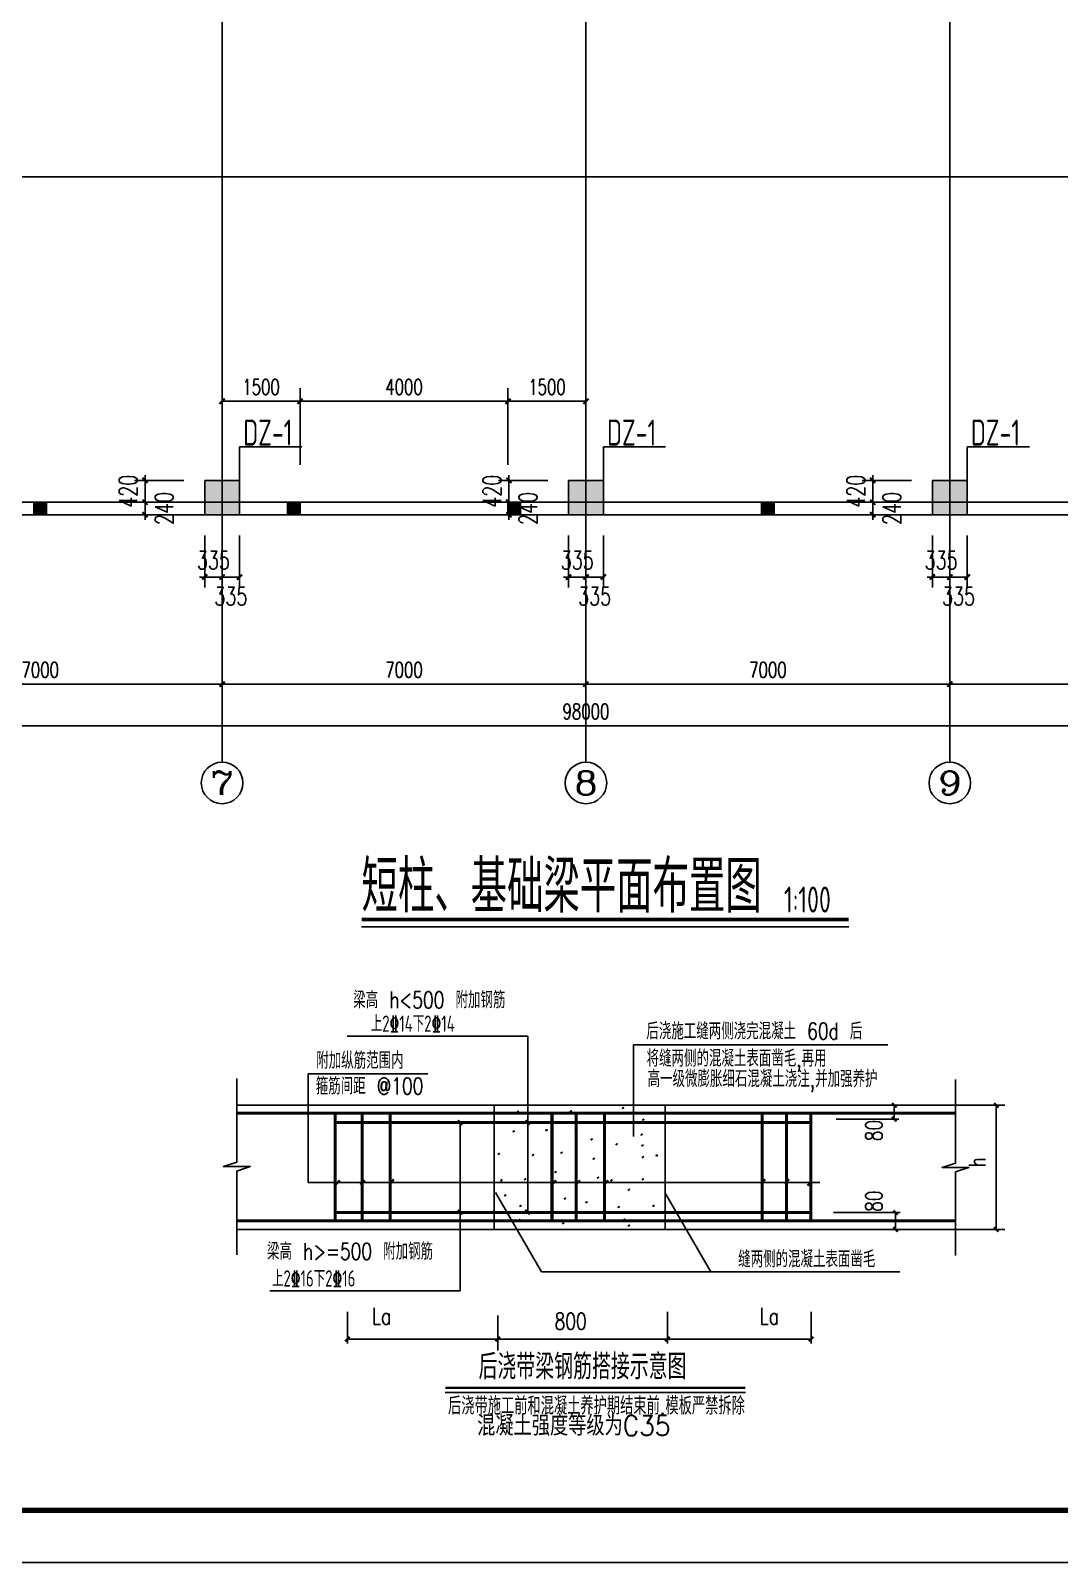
# Model space of a CAD drawing. Extents: x -17471 to 313636, y -71590 to 757901.
# Drawn here: x 238022 to 257814, y 143180 to 172643 of the extents above; entities that cross this region are included whole.
import ezdxf
from ezdxf.enums import TextEntityAlignment as Align

# ---------------------------------------------------------------- set-up
doc = ezdxf.new("R2010")
doc.units = 0
doc.header["$LTSCALE"] = 1000
doc.header["$MEASUREMENT"] = 0
for name, color, linetype in [('10', 7, 'Continuous'), ('10007', 253, 'Continuous'), ('AXIS', 3, 'Continuous'), ('AXIS_TEXT', 7, 'Continuous'), ('BASE_DE_TEXT', 7, 'Continuous'), ('DIM_SYMB', 3, 'Continuous'), ('DOTE', 1, 'Continuous'), ('PUB_DIM', 3, 'Continuous'), ('PUB_TEXT', 7, 'Continuous'), ('PUB_TITLE', 4, 'Continuous'), ('中文', 6, 'Continuous'), ('基础梁', 4, 'Continuous'), ('尺寸线及数字', 253, 'Continuous'), ('承台', 2, 'Continuous'), ('折断线', 253, 'Continuous'), ('钢筋', 1, 'Continuous')]:
    doc.layers.add(name, color=color, linetype=linetype)
doc.layers.add('TEXT', color=7, linetype='Continuous', lineweight=13)
doc.layers.add('轴线__尺寸数字', color=253, linetype='Continuous', lineweight=9)
doc.styles.add('_HZTXT', font='txt.shx', dxfattribs={"width": 0.7, "bigfont": 'hztxt.shx'})
doc.styles.add('_TCH_AXIS', font='COMPLEX', dxfattribs={"bigfont": 'GBCBIG'})
doc.styles.add('_TCH_DIM_T3', font='SIMPLEX', dxfattribs={"width": 0.705882, "bigfont": 'GBCBIG'})
doc.styles.add('COMPLEX', font='COMPLEX')
doc.styles.add('TSSD_Dimension', font='Tssdeng.shx', dxfattribs={"width": 0.7, "bigfont": 'hztxt.shx'})
doc.styles.add('TSSD_REIN', font='Tssdeng.shx', dxfattribs={"width": 0.7, "bigfont": 'hztxt.shx'})
doc.dimstyles.new('_TCH_ARCH&&100', dxfattribs={"dimtxt": 297.5, "dimasz": 100, "dimexe": 250, "dimexo": 300, "dimgap": 126.25, "dimtad": 1, "dimdec": 0, "dimzin": 0, "dimdsep": 46, "dimtxsty": '_TCH_DIM_T3', "dimblk": 'ARCHTICK', "dimcen": 0.09, "dimclrt": 7, "dimazin": 2, "dimtfac": 1, "dimtdec": 0, "dimtix": 1, "dimtmove": 2, "dimatfit": 3, "dimfxl": 0, "dimtolj": 1, "dimtzin": 0, "dimarcsym": 0})
doc.dimstyles.new('_TCH_ARCH&&150', dxfattribs={"dimtxt": 446.25, "dimasz": 150, "dimexe": 375, "dimexo": 450, "dimgap": 189.375, "dimtad": 1, "dimdec": 0, "dimzin": 0, "dimdsep": 46, "dimtxsty": '_TCH_DIM_T3', "dimblk": 'ARCHTICK', "dimcen": 0.09, "dimclrt": 7, "dimazin": 2, "dimtfac": 1, "dimtdec": 0, "dimtix": 1, "dimtmove": 2, "dimatfit": 3, "dimfxl": 0, "dimtolj": 1, "dimtzin": 0, "dimarcsym": 0})

# ---------------------------------------------------------------- blocks, each defined once
blk = doc.blocks.new('_ArchTick')
at = {"color": 0, "linetype": 'ByBlock', "const_width": 0.4}
blk.add_lwpolyline([(-0.5, -0.5), (0.5, 0.5)], dxfattribs=at)
blk = doc.blocks.new('*D196')
at = {"layer": 'Defpoints', "color": 0, "transparency": 16777216}
for p in [(240223, 163572), (241371, 163572), (241371, 163332)]:
    blk.add_point(p, dxfattribs=at)
at = {"layer": 'PUB_DIM', "color": 0, "lineweight": -2, "transparency": 16777216}
for p, q in [((240971, 163572), (240023, 163572)), ((240223, 163572), (240223, 163672)), ((240223, 163332), (240223, 163572)), ((240971, 163332), (240023, 163332)), ((240223, 163332), (240223, 163232))]:
    blk.add_line(p, q, dxfattribs=at)
at = {"layer": 'PUB_DIM', "color": 0, "lineweight": -2, "transparency": 16777216, "xscale": 100, "yscale": 100, "zscale": 100}
for p, rotation in [((240223, 163572), 270), ((240223, 163332), 90)]:
    blk.add_blockref('_ArchTick', p, dxfattribs=dict(at, rotation=rotation))
at = {"layer": 'PUB_DIM', "color": 7, "transparency": 16777216, "insert": (240591, 163452), "char_height": 350, "attachment_point": 5, "rotation": 90, "style": '_TCH_DIM_T3'}
blk.add_mtext('\\A1;240', dxfattribs=at)
blk = doc.blocks.new('*D197')
at = {"layer": 'Defpoints', "color": 0, "transparency": 16777216}
for p in [(240223, 163992), (241371, 163992), (241371, 163572)]:
    blk.add_point(p, dxfattribs=at)
at = {"layer": 'PUB_DIM', "color": 0, "lineweight": -2, "transparency": 16777216}
for p, q in [((240971, 163992), (240023, 163992)), ((240223, 163992), (240223, 164092)), ((240223, 163572), (240223, 163992)), ((240971, 163572), (240023, 163572)), ((240223, 163572), (240223, 163472))]:
    blk.add_line(p, q, dxfattribs=at)
at = {"layer": 'PUB_DIM', "color": 0, "lineweight": -2, "transparency": 16777216, "xscale": 100, "yscale": 100, "zscale": 100}
for p, rotation in [((240223, 163992), 270), ((240223, 163572), 90)]:
    blk.add_blockref('_ArchTick', p, dxfattribs=dict(at, rotation=rotation))
at = {"layer": 'PUB_DIM', "color": 7, "transparency": 16777216, "insert": (239898, 163782), "char_height": 350, "attachment_point": 5, "rotation": 90, "style": '_TCH_DIM_T3'}
blk.add_mtext('\\A1;420', dxfattribs=at)
blk = doc.blocks.new('*D198')
at = {"layer": 'Defpoints', "color": 0, "transparency": 16777216}
for p in [(241706, 163332), (242041, 163332), (242041, 162132)]:
    blk.add_point(p, dxfattribs=at)
at = {"layer": 'PUB_DIM', "color": 0, "lineweight": -2, "transparency": 16777216}
for p, q in [((241706, 162932), (241706, 161932)), ((242041, 162932), (242041, 161932)), ((241706, 162132), (242041, 162132))]:
    blk.add_line(p, q, dxfattribs=at)
at = {"layer": 'PUB_DIM', "color": 0, "lineweight": -2, "transparency": 16777216, "xscale": 100, "yscale": 100, "zscale": 100, "rotation": 180}
blk.add_blockref('_ArchTick', (241706, 162132), dxfattribs=at)
at = {"layer": 'PUB_DIM', "color": 0, "lineweight": -2, "transparency": 16777216, "xscale": 100, "yscale": 100, "zscale": 100}
blk.add_blockref('_ArchTick', (242041, 162132), dxfattribs=at)
at = {"layer": 'PUB_DIM', "color": 7, "transparency": 16777216, "insert": (241874, 161764), "char_height": 350, "attachment_point": 5, "style": '_TCH_DIM_T3'}
blk.add_mtext('\\A1;335', dxfattribs=at)
blk = doc.blocks.new('*D199')
at = {"layer": 'Defpoints', "color": 0, "transparency": 16777216}
for p in [(241371, 163332), (241706, 163332), (241706, 162132)]:
    blk.add_point(p, dxfattribs=at)
at = {"layer": 'PUB_DIM', "color": 0, "lineweight": -2, "transparency": 16777216}
for p, q in [((241371, 162932), (241371, 161932)), ((241706, 162932), (241706, 161932)), ((241371, 162132), (241271, 162132)), ((241371, 162132), (241706, 162132)), ((241706, 162132), (241806, 162132))]:
    blk.add_line(p, q, dxfattribs=at)
at = {"layer": 'PUB_DIM', "color": 0, "lineweight": -2, "transparency": 16777216, "xscale": 100, "yscale": 100, "zscale": 100}
blk.add_blockref('_ArchTick', (241371, 162132), dxfattribs=at)
at = {"layer": 'PUB_DIM', "color": 0, "lineweight": -2, "transparency": 16777216, "xscale": 100, "yscale": 100, "zscale": 100, "rotation": 180}
blk.add_blockref('_ArchTick', (241706, 162132), dxfattribs=at)
at = {"layer": 'PUB_DIM', "color": 7, "transparency": 16777216, "insert": (241539, 162457), "char_height": 350, "attachment_point": 5, "style": '_TCH_DIM_T3'}
blk.add_mtext('\\A1;335', dxfattribs=at)
blk = doc.blocks.new('*D200')
at = {"layer": 'Defpoints', "color": 0, "transparency": 16777216}
for p in [(247223, 163572), (248371, 163572), (248371, 163332)]:
    blk.add_point(p, dxfattribs=at)
at = {"layer": 'PUB_DIM', "color": 0, "lineweight": -2, "transparency": 16777216}
for p, q in [((247971, 163572), (247023, 163572)), ((247223, 163572), (247223, 163672)), ((247223, 163332), (247223, 163572)), ((247971, 163332), (247023, 163332)), ((247223, 163332), (247223, 163232))]:
    blk.add_line(p, q, dxfattribs=at)
at = {"layer": 'PUB_DIM', "color": 0, "lineweight": -2, "transparency": 16777216, "xscale": 100, "yscale": 100, "zscale": 100}
for p, rotation in [((247223, 163572), 270), ((247223, 163332), 90)]:
    blk.add_blockref('_ArchTick', p, dxfattribs=dict(at, rotation=rotation))
at = {"layer": 'PUB_DIM', "color": 7, "transparency": 16777216, "insert": (247591, 163452), "char_height": 350, "attachment_point": 5, "rotation": 90, "style": '_TCH_DIM_T3'}
blk.add_mtext('\\A1;240', dxfattribs=at)
blk = doc.blocks.new('*D201')
at = {"layer": 'Defpoints', "color": 0, "transparency": 16777216}
for p in [(247223, 163992), (248371, 163992), (248371, 163572)]:
    blk.add_point(p, dxfattribs=at)
at = {"layer": 'PUB_DIM', "color": 0, "lineweight": -2, "transparency": 16777216}
for p, q in [((247971, 163992), (247023, 163992)), ((247223, 163992), (247223, 164092)), ((247223, 163572), (247223, 163992)), ((247971, 163572), (247023, 163572)), ((247223, 163572), (247223, 163472))]:
    blk.add_line(p, q, dxfattribs=at)
at = {"layer": 'PUB_DIM', "color": 0, "lineweight": -2, "transparency": 16777216, "xscale": 100, "yscale": 100, "zscale": 100}
for p, rotation in [((247223, 163992), 270), ((247223, 163572), 90)]:
    blk.add_blockref('_ArchTick', p, dxfattribs=dict(at, rotation=rotation))
at = {"layer": 'PUB_DIM', "color": 7, "transparency": 16777216, "insert": (246898, 163782), "char_height": 350, "attachment_point": 5, "rotation": 90, "style": '_TCH_DIM_T3'}
blk.add_mtext('\\A1;420', dxfattribs=at)
blk = doc.blocks.new('*D202')
at = {"layer": 'Defpoints', "color": 0, "transparency": 16777216}
for p in [(248706, 163332), (249041, 163332), (249041, 162132)]:
    blk.add_point(p, dxfattribs=at)
at = {"layer": 'PUB_DIM', "color": 0, "lineweight": -2, "transparency": 16777216}
for p, q in [((248706, 162932), (248706, 161932)), ((249041, 162932), (249041, 161932)), ((248706, 162132), (249041, 162132))]:
    blk.add_line(p, q, dxfattribs=at)
at = {"layer": 'PUB_DIM', "color": 0, "lineweight": -2, "transparency": 16777216, "xscale": 100, "yscale": 100, "zscale": 100, "rotation": 180}
blk.add_blockref('_ArchTick', (248706, 162132), dxfattribs=at)
at = {"layer": 'PUB_DIM', "color": 0, "lineweight": -2, "transparency": 16777216, "xscale": 100, "yscale": 100, "zscale": 100}
blk.add_blockref('_ArchTick', (249041, 162132), dxfattribs=at)
at = {"layer": 'PUB_DIM', "color": 7, "transparency": 16777216, "insert": (248874, 161764), "char_height": 350, "attachment_point": 5, "style": '_TCH_DIM_T3'}
blk.add_mtext('\\A1;335', dxfattribs=at)
blk = doc.blocks.new('*D203')
at = {"layer": 'Defpoints', "color": 0, "transparency": 16777216}
for p in [(248371, 163332), (248706, 163332), (248706, 162132)]:
    blk.add_point(p, dxfattribs=at)
at = {"layer": 'PUB_DIM', "color": 0, "lineweight": -2, "transparency": 16777216}
for p, q in [((248371, 162932), (248371, 161932)), ((248706, 162932), (248706, 161932)), ((248371, 162132), (248271, 162132)), ((248371, 162132), (248706, 162132)), ((248706, 162132), (248806, 162132))]:
    blk.add_line(p, q, dxfattribs=at)
at = {"layer": 'PUB_DIM', "color": 0, "lineweight": -2, "transparency": 16777216, "xscale": 100, "yscale": 100, "zscale": 100}
blk.add_blockref('_ArchTick', (248371, 162132), dxfattribs=at)
at = {"layer": 'PUB_DIM', "color": 0, "lineweight": -2, "transparency": 16777216, "xscale": 100, "yscale": 100, "zscale": 100, "rotation": 180}
blk.add_blockref('_ArchTick', (248706, 162132), dxfattribs=at)
at = {"layer": 'PUB_DIM', "color": 7, "transparency": 16777216, "insert": (248539, 162457), "char_height": 350, "attachment_point": 5, "style": '_TCH_DIM_T3'}
blk.add_mtext('\\A1;335', dxfattribs=at)
blk = doc.blocks.new('*D204')
at = {"layer": 'Defpoints', "color": 0, "transparency": 16777216}
for p in [(254223, 163572), (255371, 163572), (255371, 163332)]:
    blk.add_point(p, dxfattribs=at)
at = {"layer": 'PUB_DIM', "color": 0, "lineweight": -2, "transparency": 16777216}
for p, q in [((254971, 163572), (254023, 163572)), ((254223, 163572), (254223, 163672)), ((254223, 163332), (254223, 163572)), ((254971, 163332), (254023, 163332)), ((254223, 163332), (254223, 163232))]:
    blk.add_line(p, q, dxfattribs=at)
at = {"layer": 'PUB_DIM', "color": 0, "lineweight": -2, "transparency": 16777216, "xscale": 100, "yscale": 100, "zscale": 100}
for p, rotation in [((254223, 163572), 270), ((254223, 163332), 90)]:
    blk.add_blockref('_ArchTick', p, dxfattribs=dict(at, rotation=rotation))
at = {"layer": 'PUB_DIM', "color": 7, "transparency": 16777216, "insert": (254591, 163452), "char_height": 350, "attachment_point": 5, "rotation": 90, "style": '_TCH_DIM_T3'}
blk.add_mtext('\\A1;240', dxfattribs=at)
blk = doc.blocks.new('*D205')
at = {"layer": 'Defpoints', "color": 0, "transparency": 16777216}
for p in [(254223, 163992), (255371, 163992), (255371, 163572)]:
    blk.add_point(p, dxfattribs=at)
at = {"layer": 'PUB_DIM', "color": 0, "lineweight": -2, "transparency": 16777216}
for p, q in [((254971, 163992), (254023, 163992)), ((254223, 163992), (254223, 164092)), ((254223, 163572), (254223, 163992)), ((254971, 163572), (254023, 163572)), ((254223, 163572), (254223, 163472))]:
    blk.add_line(p, q, dxfattribs=at)
at = {"layer": 'PUB_DIM', "color": 0, "lineweight": -2, "transparency": 16777216, "xscale": 100, "yscale": 100, "zscale": 100}
for p, rotation in [((254223, 163992), 270), ((254223, 163572), 90)]:
    blk.add_blockref('_ArchTick', p, dxfattribs=dict(at, rotation=rotation))
at = {"layer": 'PUB_DIM', "color": 7, "transparency": 16777216, "insert": (253898, 163782), "char_height": 350, "attachment_point": 5, "rotation": 90, "style": '_TCH_DIM_T3'}
blk.add_mtext('\\A1;420', dxfattribs=at)
blk = doc.blocks.new('*D206')
at = {"layer": 'Defpoints', "color": 0, "transparency": 16777216}
for p in [(255706, 163332), (256041, 163332), (256041, 162132)]:
    blk.add_point(p, dxfattribs=at)
at = {"layer": 'PUB_DIM', "color": 0, "lineweight": -2, "transparency": 16777216}
for p, q in [((255706, 162932), (255706, 161932)), ((256041, 162932), (256041, 161932)), ((255706, 162132), (256041, 162132))]:
    blk.add_line(p, q, dxfattribs=at)
at = {"layer": 'PUB_DIM', "color": 0, "lineweight": -2, "transparency": 16777216, "xscale": 100, "yscale": 100, "zscale": 100, "rotation": 180}
blk.add_blockref('_ArchTick', (255706, 162132), dxfattribs=at)
at = {"layer": 'PUB_DIM', "color": 0, "lineweight": -2, "transparency": 16777216, "xscale": 100, "yscale": 100, "zscale": 100}
blk.add_blockref('_ArchTick', (256041, 162132), dxfattribs=at)
at = {"layer": 'PUB_DIM', "color": 7, "transparency": 16777216, "insert": (255874, 161764), "char_height": 350, "attachment_point": 5, "style": '_TCH_DIM_T3'}
blk.add_mtext('\\A1;335', dxfattribs=at)
blk = doc.blocks.new('*D207')
at = {"layer": 'Defpoints', "color": 0, "transparency": 16777216}
for p in [(255371, 163332), (255706, 163332), (255706, 162132)]:
    blk.add_point(p, dxfattribs=at)
at = {"layer": 'PUB_DIM', "color": 0, "lineweight": -2, "transparency": 16777216}
for p, q in [((255371, 162932), (255371, 161932)), ((255706, 162932), (255706, 161932)), ((255371, 162132), (255271, 162132)), ((255371, 162132), (255706, 162132)), ((255706, 162132), (255806, 162132))]:
    blk.add_line(p, q, dxfattribs=at)
at = {"layer": 'PUB_DIM', "color": 0, "lineweight": -2, "transparency": 16777216, "xscale": 100, "yscale": 100, "zscale": 100}
blk.add_blockref('_ArchTick', (255371, 162132), dxfattribs=at)
at = {"layer": 'PUB_DIM', "color": 0, "lineweight": -2, "transparency": 16777216, "xscale": 100, "yscale": 100, "zscale": 100, "rotation": 180}
blk.add_blockref('_ArchTick', (255706, 162132), dxfattribs=at)
at = {"layer": 'PUB_DIM', "color": 7, "transparency": 16777216, "insert": (255539, 162457), "char_height": 350, "attachment_point": 5, "style": '_TCH_DIM_T3'}
blk.add_mtext('\\A1;335', dxfattribs=at)
blk = doc.blocks.new('hjd1')
at = {"color": 4}
blk.add_line((3631828, -2238072), (3640854, -2238072), dxfattribs=at)
at = {"color": 4, "const_width": 75.8}
blk.add_lwpolyline([(3631828, -2237929), (3640854, -2237929)], dxfattribs=at)
at = {"layer": '10007', "color": 4}
for p, q in [((3625564, -2229439), (3647169, -2229439)), ((3625564, -2233171), (3647169, -2233171))]:
    blk.add_line(p, q, dxfattribs=at)
at = {"layer": '10007'}
for points in [[(3637186, -2229476), (3637219, -2229520), (3637125, -2229522), (3637158, -2229566)], [(3634025, -2229585), (3634057, -2229629), (3633964, -2229631), (3633996, -2229675)], [(3635619, -2229573), (3635652, -2229617), (3635558, -2229619), (3635591, -2229662)], [(3637797, -2229827), (3637830, -2229871), (3637736, -2229873), (3637769, -2229917)], [(3633900, -2230178), (3633932, -2230222), (3633839, -2230224), (3633871, -2230267)], [(3634901, -2230147), (3634917, -2230208), (3634827, -2230166), (3634843, -2230226)], [(3635743, -2230124), (3635791, -2230152), (3635705, -2230189), (3635753, -2230217)], [(3637746, -2230275), (3637779, -2230319), (3637686, -2230321), (3637718, -2230364)], [(3633454, -2230856), (3633486, -2230899), (3633393, -2230902), (3633425, -2230945)], [(3635339, -2230820), (3635372, -2230863), (3635278, -2230865), (3635311, -2230909)], [(3635772, -2230505), (3635805, -2230549), (3635711, -2230551), (3635744, -2230594)], [(3636243, -2230420), (3636276, -2230464), (3636182, -2230466), (3636215, -2230509)], [(3636995, -2230566), (3637028, -2230609), (3636934, -2230611), (3636967, -2230655)], [(3637772, -2230602), (3637805, -2230645), (3637711, -2230647), (3637744, -2230691)], [(3634467, -2230887), (3634512, -2230918), (3634423, -2230949), (3634468, -2230980)], [(3636307, -2231001), (3636340, -2231045), (3636246, -2231047), (3636279, -2231090)], [(3637785, -2230953), (3637817, -2230996), (3637724, -2230998), (3637756, -2231042)], [(3638217, -2230908), (3638233, -2230968), (3638143, -2230927), (3638159, -2230988)], [(3633510, -2231645), (3633561, -2231670), (3633476, -2231713), (3633526, -2231738)], [(3634244, -2231618), (3634276, -2231662), (3634183, -2231664), (3634215, -2231707)], [(3635161, -2231401), (3635193, -2231444), (3635100, -2231446), (3635132, -2231490)], [(3636434, -2231570), (3636467, -2231613), (3636374, -2231616), (3636406, -2231659)], [(3636830, -2231651), (3636870, -2231687), (3636779, -2231707), (3636819, -2231743)], [(3637785, -2231618), (3637817, -2231662), (3637724, -2231664), (3637756, -2231707)], [(3633645, -2232102), (3633677, -2232146), (3633584, -2232148), (3633617, -2232192)], [(3635441, -2232199), (3635473, -2232243), (3635380, -2232245), (3635413, -2232288)], [(3637364, -2231933), (3637397, -2231976), (3637303, -2231979), (3637336, -2232022)], [(3634110, -2232420), (3634138, -2232467), (3634045, -2232460), (3634073, -2232507)], [(3636091, -2232308), (3636123, -2232352), (3636030, -2232354), (3636062, -2232397)], [(3637059, -2232453), (3637091, -2232497), (3636998, -2232499), (3637030, -2232542)], [(3638103, -2232417), (3638136, -2232460), (3638042, -2232463), (3638075, -2232506)], [(3634075, -2232841), (3634108, -2232884), (3634015, -2232886), (3634047, -2232930)], [(3635390, -2232937), (3635423, -2232981), (3635329, -2232983), (3635362, -2233026)], [(3637224, -2232828), (3637257, -2232872), (3637163, -2232874), (3637196, -2232918)], [(3637364, -2233010), (3637397, -2233053), (3637303, -2233056), (3637336, -2233099)]]:
    blk.add_solid(points, dxfattribs=at)
at = {"layer": '中文', "color": 4}
for p, q in [((3637493, -2230382), (3637493, -2227626)), ((3637493, -2227626), (3645130, -2227626))]:
    blk.add_line(p, q, dxfattribs=at)
at = {"layer": '尺寸线及数字', "color": 4}
for p, q in [((3634308, -2227360), (3628883, -2227360)), ((3634308, -2227360), (3634308, -2232702)), ((3627708, -2231756), (3627708, -2228491)), ((3627708, -2228491), (3631301, -2228491)), ((3633304, -2229439), (3633304, -2233171)), ((3638443, -2229439), (3638443, -2233171)), ((3645326, -2229854), (3645326, -2229439)), ((3648655, -2229439), (3646860, -2229439)), ((3648394, -2233171), (3648394, -2229439)), ((3645461, -2229854), (3643585, -2229854)), ((3632277, -2229956), (3632277, -2235019)), ((3643086, -2231756), (3627708, -2231756)), ((3645501, -2232663), (3643504, -2232663)), ((3645367, -2233171), (3645367, -2232663)), ((3648655, -2233171), (3646860, -2233171)), ((3645494, -2234445), (3634719, -2234445)), ((3632277, -2235019), (3626558, -2235019)), ((3628890, -2236600), (3628890, -2235644)), ((3633407, -2236807), (3633407, -2235754)), ((3638508, -2236600), (3638508, -2235644)), ((3642824, -2236600), (3642824, -2235644)), ((3628890, -2236466), (3642824, -2236466))]:
    blk.add_line(p, q, dxfattribs=at)
at = {"layer": '尺寸线及数字'}
for p, q in [((3645461, -2229439), (3643585, -2229439)), ((3645501, -2233171), (3643504, -2233171))]:
    blk.add_line(p, q, dxfattribs=at)
at = {"layer": '尺寸线及数字', "color": 4, "const_width": 68.2}
for points in [[(3645259, -2229372), (3645394, -2229506)], [(3648327, -2229372), (3648462, -2229506)], [(3645259, -2229786), (3645394, -2229921)], [(3645300, -2232596), (3645434, -2232730)], [(3645300, -2233104), (3645434, -2233239)], [(3648327, -2233104), (3648462, -2233239)], [(3628823, -2236533), (3628957, -2236399)], [(3633340, -2236533), (3633474, -2236399)], [(3638441, -2236533), (3638575, -2236399)], [(3642756, -2236533), (3642891, -2236399)]]:
    blk.add_lwpolyline(points, dxfattribs=at)
at = {"layer": '尺寸线及数字', "const_width": 68.2}
for points in [[(3632207, -2229890), (3632342, -2230024)], [(3634238, -2229890), (3634373, -2230024)], [(3628526, -2231827), (3628661, -2231693)], [(3629276, -2231827), (3629411, -2231693)], [(3630151, -2231797), (3630286, -2231663)], [(3635028, -2231827), (3635162, -2231693)], [(3635747, -2231827), (3635881, -2231693)], [(3636591, -2231827), (3636725, -2231693)], [(3641311, -2231797), (3641445, -2231663)], [(3642030, -2231797), (3642164, -2231663)], [(3642718, -2231857), (3642852, -2231722)], [(3632207, -2232583), (3632342, -2232717)], [(3634238, -2232583), (3634373, -2232717)]]:
    blk.add_lwpolyline(points, dxfattribs=at)
at = {"layer": '承台', "color": 4}
for p, q in [((3633337, -2232064), (3634719, -2234445)), ((3638430, -2232064), (3639813, -2234445))]:
    blk.add_line(p, q, dxfattribs=at)
at = {"layer": '折断线', "color": 4}
for points in [[(3625564, -2228635), (3625564, -2231148), (3625160, -2231283), (3625968, -2231283), (3625564, -2231418), (3625564, -2233931)], [(3647169, -2228660), (3647169, -2231174), (3646765, -2231308), (3647572, -2231308), (3647169, -2231443), (3647169, -2233956)]]:
    blk.add_lwpolyline(points, dxfattribs=at)
at = {"layer": '钢筋', "const_width": 90.9}
for points in [[(3625564, -2229672), (3647169, -2229672)], [(3628504, -2229956), (3642842, -2229956)], [(3628517, -2229665), (3628517, -2232871)], [(3629327, -2229665), (3629327, -2232871)], [(3630177, -2229665), (3630177, -2232871)], [(3635038, -2229665), (3635038, -2232871)], [(3635767, -2229665), (3635767, -2232871)], [(3636618, -2229665), (3636618, -2232871)], [(3641357, -2229665), (3641357, -2232871)], [(3642086, -2229665), (3642086, -2232871)], [(3642815, -2229665), (3642815, -2232871)], [(3628504, -2232663), (3642842, -2232663)], [(3625564, -2232910), (3647169, -2232910)]]:
    blk.add_lwpolyline(points, dxfattribs=at)
at = {"color": 4, "style": '_HZTXT', "width": 0.75}
for s, height, p in [('梁高 h<500 附加钢筋', 500, (3629064, -2226522)), ('后浇施工缝两侧浇完混凝土 60d 后', 500, (3637875, -2227460)), ('附加纵筋范围内', 500, (3627952, -2228343)), ('将缝两侧的混凝土表面凿毛,再用', 500, (3637881, -2228279)), ('箍筋间距 @100', 500, (3627937, -2229112)), ('高一级微膨胀细石混凝土浇注,并加强养护', 500, (3637912, -2228894)), ('梁高 h>=500 附加钢筋', 500, (3626472, -2234080)), ('缝两侧的混凝土表面凿毛', 500, (3640634, -2234313)), ('La', 500, (3629626, -2236027)), ('800', 500, (3635116, -2236178)), ('La', 500, (3641282, -2236027)), ('后浇带梁钢筋搭接示意图', 757.58, (3632830, -2237674)), ('后浇带施工前和混凝土养护期结束前.模板严禁拆除', 530.3, (3631914, -2238735))]:
    blk.add_text(s, height=height, dxfattribs=at).set_placement(p)
for s, p in [('80', (3644965, -2230519)), ('h', (3648070, -2231306)), ('80', (3644965, -2232642))]:
    blk.add_text(s, height=500, rotation=90, dxfattribs=at).set_placement(p)
at = {"layer": 'BASE_DE_TEXT', "style": 'TSSD_Dimension', "width": 0.7}
for s, p in [('上2%%13214下2%%13214', (3629593, -2227228)), ('上2%%13216下2%%13216', (3626624, -2234887))]:
    blk.add_text(s, height=487.01, dxfattribs=at).set_placement(p)
at = {"layer": '轴线__尺寸数字', "style": '_HZTXT', "width": 0.948158}
blk.add_text('混凝土强度等级为C35', height=606.06, dxfattribs=at).set_placement((3632787, -2239368), (3638600, -2239368), align=Align.FIT)
blk = doc.blocks.new('*D1822')
at = {"layer": 'Defpoints', "color": 0, "transparency": 16777216}
for p in [(243206, 165513), (241706, 163992), (243206, 163992)]:
    blk.add_point(p, dxfattribs=at)
at = {"layer": 'PUB_DIM', "color": 0, "lineweight": -2, "transparency": 16777216}
for p, q in [((241706, 164292), (241706, 165763)), ((243206, 164292), (243206, 165763)), ((241706, 165513), (243206, 165513))]:
    blk.add_line(p, q, dxfattribs=at)
at = {"layer": 'PUB_DIM', "color": 0, "lineweight": -2, "transparency": 16777216, "xscale": 100, "yscale": 100, "zscale": 100, "rotation": 180}
blk.add_blockref('_ArchTick', (241706, 165513), dxfattribs=at)
at = {"layer": 'PUB_DIM', "color": 0, "lineweight": -2, "transparency": 16777216, "xscale": 100, "yscale": 100, "zscale": 100}
blk.add_blockref('_ArchTick', (243206, 165513), dxfattribs=at)
at = {"layer": 'PUB_DIM', "color": 7, "transparency": 16777216, "insert": (242456, 165788), "char_height": 297.5, "attachment_point": 5, "style": '_TCH_DIM_T3'}
blk.add_mtext('\\A1;1500', dxfattribs=at)
blk = doc.blocks.new('*D1823')
at = {"layer": 'Defpoints', "color": 0, "transparency": 16777216}
for p in [(247206, 165513), (243206, 163992), (247206, 163992)]:
    blk.add_point(p, dxfattribs=at)
at = {"layer": 'PUB_DIM', "color": 0, "lineweight": -2, "transparency": 16777216}
for p, q in [((243206, 164292), (243206, 165763)), ((247206, 164292), (247206, 165763)), ((243206, 165513), (247206, 165513))]:
    blk.add_line(p, q, dxfattribs=at)
at = {"layer": 'PUB_DIM', "color": 0, "lineweight": -2, "transparency": 16777216, "xscale": 100, "yscale": 100, "zscale": 100, "rotation": 180}
blk.add_blockref('_ArchTick', (243206, 165513), dxfattribs=at)
at = {"layer": 'PUB_DIM', "color": 0, "lineweight": -2, "transparency": 16777216, "xscale": 100, "yscale": 100, "zscale": 100}
blk.add_blockref('_ArchTick', (247206, 165513), dxfattribs=at)
at = {"layer": 'PUB_DIM', "color": 7, "transparency": 16777216, "insert": (245206, 165788), "char_height": 297.5, "attachment_point": 5, "style": '_TCH_DIM_T3'}
blk.add_mtext('\\A1;4000', dxfattribs=at)
blk = doc.blocks.new('*D1824')
at = {"layer": 'Defpoints', "color": 0, "transparency": 16777216}
for p in [(248706, 165513), (247206, 163992), (248706, 163992)]:
    blk.add_point(p, dxfattribs=at)
at = {"layer": 'PUB_DIM', "color": 0, "lineweight": -2, "transparency": 16777216}
for p, q in [((247206, 164292), (247206, 165763)), ((248706, 164292), (248706, 165763)), ((247206, 165513), (248706, 165513))]:
    blk.add_line(p, q, dxfattribs=at)
at = {"layer": 'PUB_DIM', "color": 0, "lineweight": -2, "transparency": 16777216, "xscale": 100, "yscale": 100, "zscale": 100, "rotation": 180}
blk.add_blockref('_ArchTick', (247206, 165513), dxfattribs=at)
at = {"layer": 'PUB_DIM', "color": 0, "lineweight": -2, "transparency": 16777216, "xscale": 100, "yscale": 100, "zscale": 100}
blk.add_blockref('_ArchTick', (248706, 165513), dxfattribs=at)
at = {"layer": 'PUB_DIM', "color": 7, "transparency": 16777216, "insert": (247956, 165788), "char_height": 297.5, "attachment_point": 5, "style": '_TCH_DIM_T3'}
blk.add_mtext('\\A1;1500', dxfattribs=at)
blk = doc.blocks.new('*D1864')
at = {"layer": 'AXIS', "color": 0, "lineweight": -2, "transparency": 16777216}
for p, q in [((234706, 162272), (234706, 159822)), ((241706, 162272), (241706, 159822)), ((234706, 160072), (241706, 160072))]:
    blk.add_line(p, q, dxfattribs=at)
at = {"layer": 'Defpoints', "color": 0, "transparency": 16777216}
for p in [(234706, 162572), (241706, 162572), (241706, 160072)]:
    blk.add_point(p, dxfattribs=at)
at = {"layer": 'AXIS', "color": 0, "lineweight": -2, "transparency": 16777216, "xscale": 100, "yscale": 100, "zscale": 100, "rotation": 180}
blk.add_blockref('_ArchTick', (234706, 160072), dxfattribs=at)
at = {"layer": 'AXIS', "color": 0, "lineweight": -2, "transparency": 16777216, "xscale": 100, "yscale": 100, "zscale": 100}
blk.add_blockref('_ArchTick', (241706, 160072), dxfattribs=at)
at = {"layer": 'AXIS', "color": 7, "transparency": 16777216, "insert": (238206, 160347), "char_height": 297.5, "attachment_point": 5, "style": '_TCH_DIM_T3'}
blk.add_mtext('\\A1;7000', dxfattribs=at)
blk = doc.blocks.new('*D1865')
at = {"layer": 'AXIS', "color": 0, "lineweight": -2, "transparency": 16777216}
for p, q in [((241706, 162272), (241706, 159822)), ((248706, 162272), (248706, 159822)), ((241706, 160072), (248706, 160072))]:
    blk.add_line(p, q, dxfattribs=at)
at = {"layer": 'Defpoints', "color": 0, "transparency": 16777216}
for p in [(241706, 162572), (248706, 162572), (248706, 160072)]:
    blk.add_point(p, dxfattribs=at)
at = {"layer": 'AXIS', "color": 0, "lineweight": -2, "transparency": 16777216, "xscale": 100, "yscale": 100, "zscale": 100, "rotation": 180}
blk.add_blockref('_ArchTick', (241706, 160072), dxfattribs=at)
at = {"layer": 'AXIS', "color": 0, "lineweight": -2, "transparency": 16777216, "xscale": 100, "yscale": 100, "zscale": 100}
blk.add_blockref('_ArchTick', (248706, 160072), dxfattribs=at)
at = {"layer": 'AXIS', "color": 7, "transparency": 16777216, "insert": (245206, 160347), "char_height": 297.5, "attachment_point": 5, "style": '_TCH_DIM_T3'}
blk.add_mtext('\\A1;7000', dxfattribs=at)
blk = doc.blocks.new('*D1866')
at = {"layer": 'AXIS', "color": 0, "lineweight": -2, "transparency": 16777216}
for p, q in [((248706, 162272), (248706, 159822)), ((255706, 162272), (255706, 159822)), ((248706, 160072), (255706, 160072))]:
    blk.add_line(p, q, dxfattribs=at)
at = {"layer": 'Defpoints', "color": 0, "transparency": 16777216}
for p in [(248706, 162572), (255706, 162572), (255706, 160072)]:
    blk.add_point(p, dxfattribs=at)
at = {"layer": 'AXIS', "color": 0, "lineweight": -2, "transparency": 16777216, "xscale": 100, "yscale": 100, "zscale": 100, "rotation": 180}
blk.add_blockref('_ArchTick', (248706, 160072), dxfattribs=at)
at = {"layer": 'AXIS', "color": 0, "lineweight": -2, "transparency": 16777216, "xscale": 100, "yscale": 100, "zscale": 100}
blk.add_blockref('_ArchTick', (255706, 160072), dxfattribs=at)
at = {"layer": 'AXIS', "color": 7, "transparency": 16777216, "insert": (252206, 160347), "char_height": 297.5, "attachment_point": 5, "style": '_TCH_DIM_T3'}
blk.add_mtext('\\A1;7000', dxfattribs=at)
blk = doc.blocks.new('*D1867')
at = {"layer": 'AXIS', "color": 0, "lineweight": -2, "transparency": 16777216}
for p, q in [((255706, 162272), (255706, 159822)), ((262706, 162272), (262706, 159822)), ((255706, 160072), (262706, 160072))]:
    blk.add_line(p, q, dxfattribs=at)
at = {"layer": 'Defpoints', "color": 0, "transparency": 16777216}
for p in [(255706, 162572), (262706, 162572), (262706, 160072)]:
    blk.add_point(p, dxfattribs=at)
at = {"layer": 'AXIS', "color": 0, "lineweight": -2, "transparency": 16777216, "xscale": 100, "yscale": 100, "zscale": 100, "rotation": 180}
blk.add_blockref('_ArchTick', (255706, 160072), dxfattribs=at)
at = {"layer": 'AXIS', "color": 0, "lineweight": -2, "transparency": 16777216, "xscale": 100, "yscale": 100, "zscale": 100}
blk.add_blockref('_ArchTick', (262706, 160072), dxfattribs=at)
at = {"layer": 'AXIS', "color": 7, "transparency": 16777216, "insert": (259206, 160347), "char_height": 297.5, "attachment_point": 5, "style": '_TCH_DIM_T3'}
blk.add_mtext('\\A1;7000', dxfattribs=at)
blk = doc.blocks.new('*D1873')
at = {"layer": 'AXIS', "color": 0, "lineweight": -2, "transparency": 16777216}
for p, q in [((199706, 162272), (199706, 159022)), ((297706, 162272), (297706, 159022)), ((199706, 159272), (297706, 159272))]:
    blk.add_line(p, q, dxfattribs=at)
at = {"layer": 'Defpoints', "color": 0, "transparency": 16777216}
for p in [(199706, 162572), (297706, 162572), (297706, 159272)]:
    blk.add_point(p, dxfattribs=at)
at = {"layer": 'AXIS', "color": 0, "lineweight": -2, "transparency": 16777216, "xscale": 100, "yscale": 100, "zscale": 100, "rotation": 180}
blk.add_blockref('_ArchTick', (199706, 159272), dxfattribs=at)
at = {"layer": 'AXIS', "color": 0, "lineweight": -2, "transparency": 16777216, "xscale": 100, "yscale": 100, "zscale": 100}
blk.add_blockref('_ArchTick', (297706, 159272), dxfattribs=at)
at = {"layer": 'AXIS', "color": 7, "transparency": 16777216, "insert": (248706, 159547), "char_height": 297.5, "attachment_point": 5, "style": '_TCH_DIM_T3'}
blk.add_mtext('\\A1;98000', dxfattribs=at)
blk = doc.blocks.new('_AXISO')
blk.add_circle((0, 0), 0.5)
at = {"layer": 'AXIS_TEXT', "style": 'COMPLEX', "width": 1.041667}
blk.add_attdef('A', text='', height=0.56, dxfattribs=at).set_placement((-0.25, -0.28), (0.25, -0.28), align=Align.FIT)

msp = doc.modelspace()

# ---------------------------------------------------------------- hatches: boundary and pattern name
h = msp.add_hatch(color=256)
h.dxf.hatch_style = 1
h.paths.add_polyline_path([(241371.1, 163992.3), (242041.1, 163992.3), (242041.1, 163332.3), (241371.1, 163332.3)])
h = msp.add_hatch(color=256)
h.dxf.hatch_style = 1
h.paths.add_polyline_path([(248371.1, 163992.3), (249041.1, 163992.3), (249041.1, 163332.3), (248371.1, 163332.3)])
h = msp.add_hatch(color=256)
h.dxf.hatch_style = 1
h.paths.add_polyline_path([(255371.1, 163992.3), (256041.1, 163992.3), (256041.1, 163332.3), (255371.1, 163332.3)])
h = msp.add_hatch(color=256)
h.dxf.hatch_style = 1
h.paths.add_polyline_path([(238086.1, 163572.3), (238326.1, 163572.3), (238326.1, 163332.3), (238086.1, 163332.3)])
h = msp.add_hatch(color=256)
h.dxf.hatch_style = 1
h.paths.add_polyline_path([(242966.1, 163572.3), (243206.1, 163572.3), (243206.1, 163332.3), (242966.1, 163332.3)])
h = msp.add_hatch(color=256)
h.dxf.hatch_style = 1
h.paths.add_polyline_path([(247446.1, 163572.3), (247206.1, 163572.3), (247206.1, 163332.3), (247446.1, 163332.3)])
h = msp.add_hatch(color=256)
h.dxf.hatch_style = 1
h.paths.add_polyline_path([(252086.1, 163572.3), (252326.1, 163572.3), (252326.1, 163332.3), (252086.1, 163332.3)])

# ---------------------------------------------------------------- linework, layer by layer
for points in [[(241371.1, 163992.3), (242041.1, 163992.3), (242041.1, 163332.3), (241371.1, 163332.3)], [(248371.1, 163992.3), (249041.1, 163992.3), (249041.1, 163332.3), (248371.1, 163332.3)], [(255371.1, 163992.3), (256041.1, 163992.3), (256041.1, 163332.3), (255371.1, 163332.3)], [(238086.1, 163572.3), (238326.1, 163572.3), (238326.1, 163332.3), (238086.1, 163332.3)], [(242966.1, 163572.3), (243206.1, 163572.3), (243206.1, 163332.3), (242966.1, 163332.3)], [(247446.1, 163572.3), (247206.1, 163572.3), (247206.1, 163332.3), (247446.1, 163332.3)], [(252086.1, 163572.3), (252326.1, 163572.3), (252326.1, 163332.3), (252086.1, 163332.3)]]:
    msp.add_lwpolyline(points, close=True)
at = {"layer": '10'}
for p, q in [((242041.1, 164634.8), (242041.1, 163992.3)), ((242041.1, 164634.8), (243238.1, 164634.8)), ((249041.1, 164634.8), (249041.1, 163992.3)), ((249041.1, 164634.8), (250238.1, 164634.8)), ((256041.1, 164634.8), (256041.1, 163992.3)), ((256041.1, 164634.8), (257238.1, 164634.8))]:
    msp.add_line(p, q, dxfattribs=at)
at = {"layer": 'AXIS'}
for p, q in [((241706.1, 162572.3), (241706.1, 158572.3)), ((248706.1, 162572.3), (248706.1, 158572.3)), ((255706.1, 162572.3), (255706.1, 158572.3))]:
    msp.add_line(p, q, dxfattribs=at)
at = {"layer": 'DIM_SYMB', "const_width": 70}
msp.add_lwpolyline([(244388.1, 155547), (253761.5, 155547)], dxfattribs=at)
at = {"layer": 'DIM_SYMB'}
msp.add_lwpolyline([(244388.1, 155407), (253761.5, 155407)], dxfattribs=at)
at = {"layer": 'DOTE'}
for p, q in [((241706.1, 162572.3), (241706.1, 189092.3)), ((248706.1, 162572.3), (248706.1, 189092.3)), ((255706.1, 162572.3), (255706.1, 189092.3)), ((198706.1, 169832.3), (298706.1, 169832.3)), ((198706.1, 163572.3), (298706.1, 163572.3))]:
    msp.add_line(p, q, dxfattribs=at)
at = {"layer": 'PUB_TITLE'}
msp.add_lwpolyline([(187535.9, 143180.2), (313635.9, 143180.2), (313635.9, 202580.2), (187535.9, 202580.2)], close=True, dxfattribs=at)
at = {"layer": 'PUB_TITLE', "const_width": 100}
msp.add_lwpolyline([(190035.9, 144180.2), (312635.9, 144180.2), (312635.9, 201580.2), (190035.9, 201580.2)], close=True, dxfattribs=at)
at = {"layer": '基础梁'}
for p, q in [((235041.1, 163572.3), (241371.1, 163572.3)), ((242041.1, 163572.3), (248371.1, 163572.3)), ((249041.1, 163572.3), (255371.1, 163572.3)), ((256041.1, 163572.3), (262371.1, 163572.3)), ((235041.1, 163332.3), (241371.1, 163332.3)), ((242041.1, 163332.3), (248371.1, 163332.3)), ((249041.1, 163332.3), (255371.1, 163332.3)), ((256041.1, 163332.3), (262371.1, 163332.3))]:
    msp.add_line(p, q, dxfattribs=at)

# ---------------------------------------------------------------- block references
at = {"xscale": 0.6400000000000001, "yscale": 0.6400000000000001, "zscale": 0.6400000000000001}
msp.add_blockref('hjd1', (-2078371.7, 1578812.9), dxfattribs=at)
at = {"layer": 'AXIS'}
ref = msp.add_blockref('_AXISO', (241706.1, 158172.3), dxfattribs=dict(at, xscale=800, yscale=800, zscale=800))
ref.add_attrib('A', '7', dxfattribs={"layer": 'AXIS_TEXT', "height": 452.5, "style": '_TCH_AXIS', "width": 1.5}).set_placement((241479.8, 157946.1), (241932.3, 157946.1), align=Align.FIT)
ref = msp.add_blockref('_AXISO', (248706.1, 158172.3), dxfattribs=dict(at, xscale=800, yscale=800, zscale=800))
ref.add_attrib('A', '8', dxfattribs={"layer": 'AXIS_TEXT', "height": 452.5, "style": '_TCH_AXIS', "width": 1.5}).set_placement((248479.8, 157946.1), (248932.3, 157946.1), align=Align.FIT)
ref = msp.add_blockref('_AXISO', (255706.1, 158172.3), dxfattribs=dict(at, xscale=800, yscale=800, zscale=800))
ref.add_attrib('A', '9', dxfattribs={"layer": 'AXIS_TEXT', "height": 452.5, "style": '_TCH_AXIS', "width": 1.5}).set_placement((255479.8, 157946.1), (255932.3, 157946.1), align=Align.FIT)

# ---------------------------------------------------------------- texts
at = {"layer": 'PUB_TEXT', "style": 'TSSD_REIN', "width": 0.7}
for s, height, p in [('短柱、基础梁平面布置图', 1000, (244388.1, 155679.1)), ('1:100', 500, (252517.2, 155679.1))]:
    msp.add_text(s, height=height, dxfattribs=at).set_placement(p)
at = {"layer": 'TEXT', "style": 'TSSD_REIN', "width": 0.7}
for p in [(242111.7, 164660.5), (249111.7, 164660.5), (256111.7, 164660.5)]:
    msp.add_text('DZ-1', height=500, dxfattribs=at).set_placement(p)

# ---------------------------------------------------------------- dimensions: what is measured, and where the dimension line sits
at = {"layer": 'AXIS'}
for p1, p2, distance, picture, middle in [((199706.1, 162572.3), (297706.1, 162572.3), -3300, '*D1873', (248706.1, 159547.3)), ((234706.1, 162572.3), (241706.1, 162572.3), -2500, '*D1864', (238206.1, 160347.3)), ((241706.1, 162572.3), (248706.1, 162572.3), -2500, '*D1865', (245206.1, 160347.3)), ((248706.1, 162572.3), (255706.1, 162572.3), -2500, '*D1866', (252206.1, 160347.3)), ((255706.1, 162572.3), (262706.1, 162572.3), -2500, '*D1867', (259206.1, 160347.3))]:
    dim = msp.add_aligned_dim(p1=p1, p2=p2, distance=distance, dimstyle='_TCH_ARCH&&100', dxfattribs=at)
    dim.commit()
    dim.dimension.update_dxf_attribs({"geometry": picture, "text_midpoint": middle})
at = {"layer": 'PUB_DIM'}
for p1, p2, picture, middle in [((241706.1, 163992.3), (243206.1, 163992.3), '*D1822', (242456.1, 165788.2)), ((243206.1, 163992.3), (247206.1, 163992.3), '*D1823', (245206.1, 165788.2)), ((247206.1, 163992.3), (248706.1, 163992.3), '*D1824', (247956.1, 165788.2))]:
    dim = msp.add_aligned_dim(p1=p1, p2=p2, distance=1520.9, dimstyle='_TCH_ARCH&&100', dxfattribs=at)
    dim.commit()
    dim.dimension.update_dxf_attribs({"geometry": picture, "text_midpoint": middle})
for base, p1, p2, picture, middle in [((240223.1, 163992.3), (241371.1, 163572.3), (241371.1, 163992.3), '*D197', (239898.1, 163782.3)), ((247223.1, 163992.3), (248371.1, 163572.3), (248371.1, 163992.3), '*D201', (246898.1, 163782.3)), ((254223.1, 163992.3), (255371.1, 163572.3), (255371.1, 163992.3), '*D205', (253898.1, 163782.3))]:
    dim = msp.add_linear_dim(base=base, p1=p1, p2=p2, angle=90, dimstyle='_TCH_ARCH&&150', override={"dimtxt": 350, "dimasz": 100, "dimexe": 200, "dimexo": 400, "dimgap": 150}, dxfattribs=at)
    dim.commit()
    dim.dimension.update_dxf_attribs({"geometry": picture, "text_midpoint": middle})
for base, p1, p2, picture, middle in [((240223.1, 163572.3), (241371.1, 163332.3), (241371.1, 163572.3), '*D196', (240591.2, 163452.3)), ((247223.1, 163572.3), (248371.1, 163332.3), (248371.1, 163572.3), '*D200', (247591.2, 163452.3)), ((254223.1, 163572.3), (255371.1, 163332.3), (255371.1, 163572.3), '*D204', (254591.2, 163452.3))]:
    dim = msp.add_linear_dim(base=base, p1=p1, p2=p2, angle=90, dimstyle='_TCH_ARCH&&150', override={"dimtxt": 350, "dimasz": 100, "dimexe": 200, "dimexo": 400, "dimgap": 150}, dxfattribs=at)
    dim.commit()
    dim.dimension.update_dxf_attribs({"geometry": picture, "text_midpoint": middle, "dimtype": 128})
for base, p1, p2, picture, middle in [((241706.1, 162132.3), (241371.1, 163332.3), (241706.1, 163332.3), '*D199', (241538.6, 162457.3)), ((248706.1, 162132.3), (248371.1, 163332.3), (248706.1, 163332.3), '*D203', (248538.6, 162457.3)), ((255706.1, 162132.3), (255371.1, 163332.3), (255706.1, 163332.3), '*D207', (255538.6, 162457.3))]:
    dim = msp.add_linear_dim(base=base, p1=p1, p2=p2, dimstyle='_TCH_ARCH&&150', override={"dimtxt": 350, "dimasz": 100, "dimexe": 200, "dimexo": 400, "dimgap": 150}, dxfattribs=at)
    dim.commit()
    dim.dimension.update_dxf_attribs({"geometry": picture, "text_midpoint": middle})
for base, p1, p2, picture, middle in [((242041.1, 162132.3), (241706.1, 163332.3), (242041.1, 163332.3), '*D198', (241873.6, 161764)), ((249041.1, 162132.3), (248706.1, 163332.3), (249041.1, 163332.3), '*D202', (248873.6, 161764)), ((256041.1, 162132.3), (255706.1, 163332.3), (256041.1, 163332.3), '*D206', (255873.6, 161764))]:
    dim = msp.add_linear_dim(base=base, p1=p1, p2=p2, dimstyle='_TCH_ARCH&&150', override={"dimtxt": 350, "dimasz": 100, "dimexe": 200, "dimexo": 400, "dimgap": 150}, dxfattribs=at)
    dim.commit()
    dim.dimension.update_dxf_attribs({"geometry": picture, "text_midpoint": middle, "dimtype": 128})

doc.saveas('drawing.dxf')
